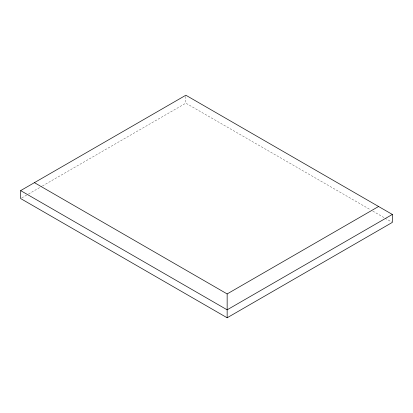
<?xml version="1.0" encoding="UTF-8"?>
<svg xmlns="http://www.w3.org/2000/svg" width="413" height="413" viewBox="0 0 413 413"><rect width="100%" height="100%" fill="white"/><g stroke="black" fill="none" stroke-linecap="round" stroke-linejoin="round"><path stroke-width="0.31" stroke-dasharray="2.06 1.55" d="M21.765 197.91L27.903 194.363M28.466 194.043L41.858 186.309M42.415 185.984L185.85 103.173L370.585 209.83M372.815 211.12L384.534 217.883M385.097 218.209L391.792 222.075M185.85 96.451L185.85 103.173"/><path stroke-width="0.62" d="M20.65 190.605L185.85 95.227L392.35 214.45L392.35 222.395L227.15 317.773L20.65 198.55L20.65 190.605L227.15 309.827L392.35 214.45M34.418 182.654L227.15 293.927L378.582 206.5M227.15 293.927L227.15 317.773"/></g></svg>
